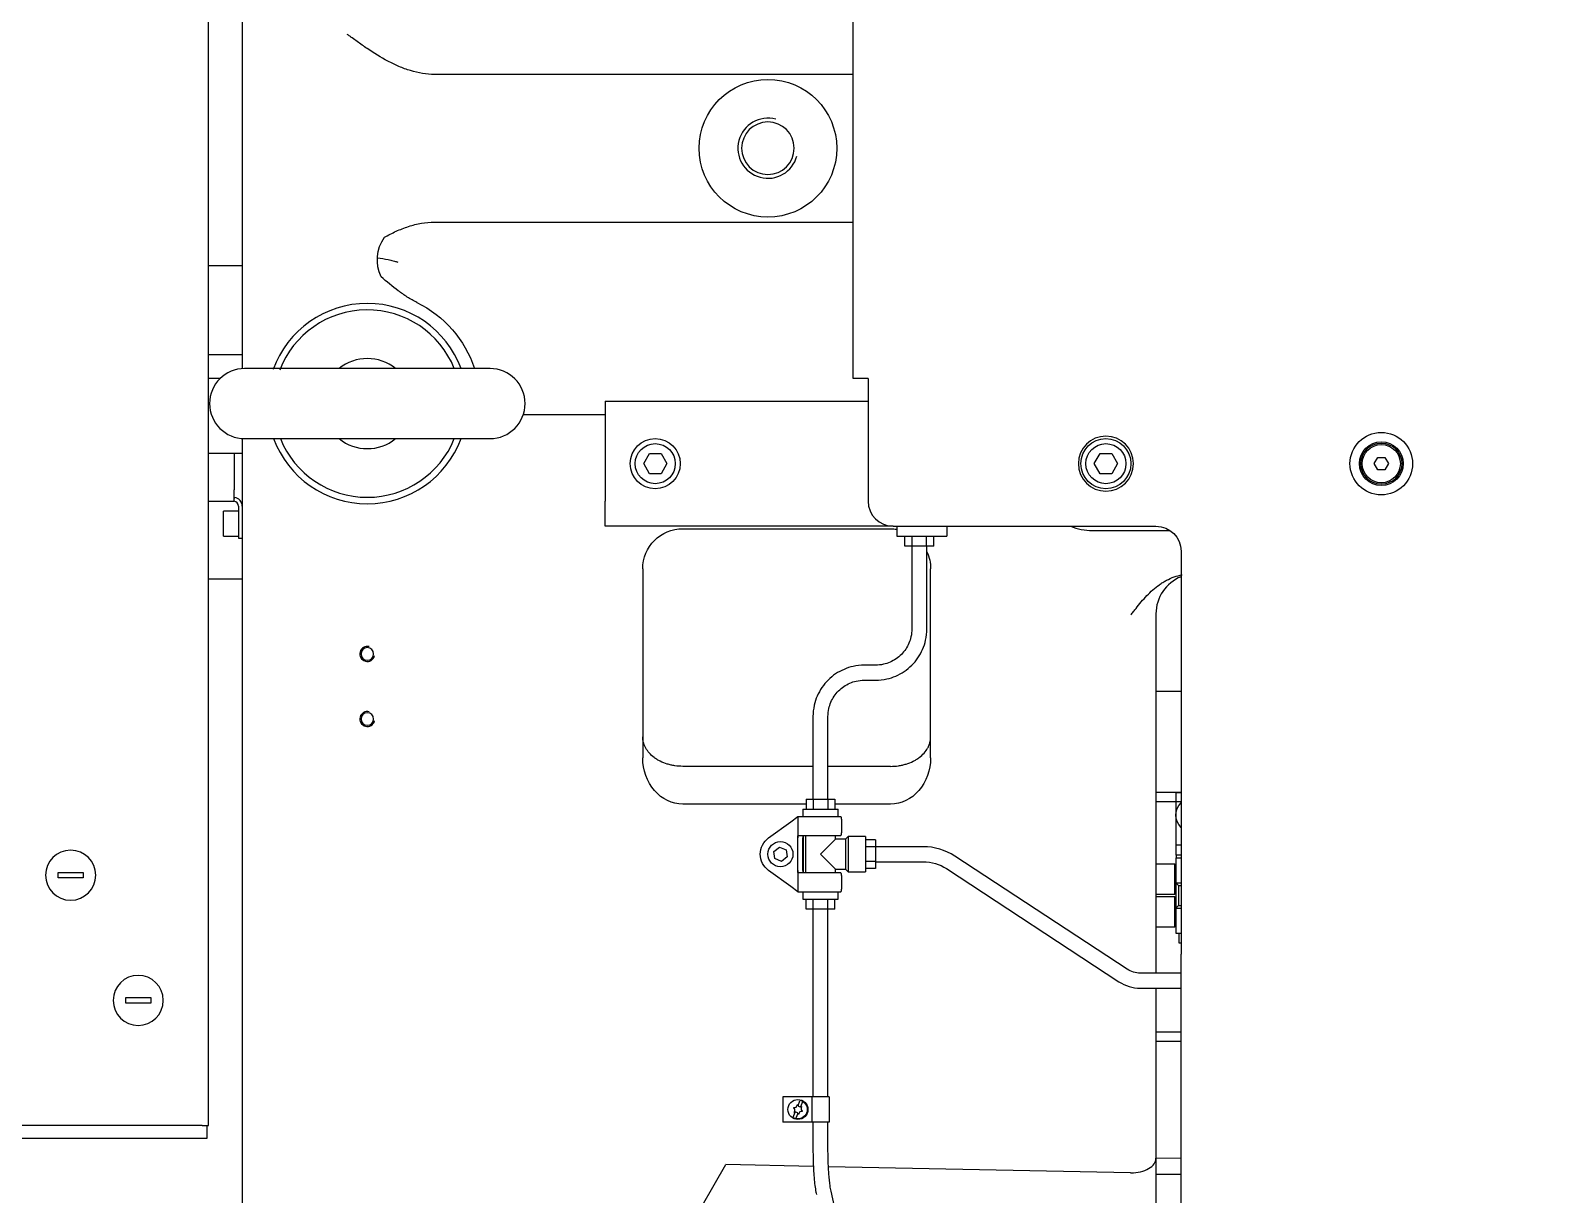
# Model space of a CAD drawing. Header units: millimetres. Extents: x 10462777 to 22643323, y 453826 to 1389191.
# Drawn here: x 11267176 to 11267768, y 584096 to 584547 of the extents above; entities that cross this region are included whole.
import ezdxf

# ---------------------------------------------------------------- set-up
doc = ezdxf.new("R2010")
doc.units = ezdxf.units.MM
doc.header["$LTSCALE"] = 200
doc.header["$MEASUREMENT"] = 0
for name, pattern in [('CENTER', [2, 1.25, -0.25, 0.25, -0.25]), ('HIDDEN_KS1', [0.26, 0.18, -0.08]), ('PHANTOM', [2.5, 1.25, -0.25, 0.25, -0.25, 0.25, -0.25])]:
    doc.linetypes.add(name, pattern=pattern)
for name, color, linetype in [('1', 1, 'CENTER'), ('11', 6, 'PHANTOM'), ('3', 3, 'HIDDEN_KS1')]:
    doc.layers.add(name, color=color, linetype=linetype)
doc.layers.add('LAYOUT', color=8, linetype='CONTINUOUS', lineweight=25)

# ---------------------------------------------------------------- blocks, each defined once
blk = doc.blocks.new('r710ic')
at = {"layer": 'LAYOUT', "color": 3}
blk.add_circle((272041.37, 104232.63), 2050.12, dxfattribs=at)

msp = doc.modelspace()

# ---------------------------------------------------------------- linework, layer by layer
at = {"layer": '1', "color": 20, "linetype": 'Continuous'}
for p, q in [((11267244.85644, 584123.04092), (11267244.85644, 585052.70563)), ((11267242.43507, 584123.04092), (11267244.85644, 584123.04092))]:
    msp.add_line(p, q, dxfattribs=at)
at = {"layer": '1', "color": 15, "linetype": 'Continuous'}
for p, q in [((11267257.92985, 584718.05265), (11267257.92985, 584415.85898)), ((11267494.21851, 584529.67239), (11267332.35279, 584529.67239)), ((11267332.35279, 584472.53674), (11267494.21851, 584472.53674)), ((11267398.34729, 584397.96989), (11267366.64003, 584397.96989)), ((11267257.92985, 584388.81405), (11267257.92985, 584069.00538)), ((11267428.36838, 584353.90765), (11267508.74564, 584353.90765)), ((11267412.87397, 584338.41324), (11267412.87397, 584265.27498)), ((11267524.24005, 584265.27498), (11267524.24005, 584338.41324)), ((11267611.39612, 584320.99437), (11267611.39612, 584182.01801)), ((11267478.72473, 584261.99029), (11267428.36838, 584261.99029)), ((11267508.74564, 584261.99029), (11267484.5345, 584261.99029)), ((11267476.03838, 584247.38357), (11267428.36838, 584247.38357)), ((11267508.74564, 584247.38357), (11267487.22086, 584247.38357)), ((11267611.39612, 584176.20909), (11267611.39612, 584110.3593)), ((11267422.55798, 584069.00538), (11267445.02797, 584107.92456)), ((11267478.91595, 584107.24154), (11267445.02797, 584107.92456)), ((11267621.0808, 584110.47971), (11267611.39612, 584110.31066)), ((11267611.39612, 584110.3593), (11267611.39612, 584078.08395)), ((11267601.5431, 584104.76994), (11267484.73391, 584107.12428))]:
    msp.add_line(p, q, dxfattribs=at)
at = {"layer": '1', "color": 252, "linetype": 'Continuous'}
for p, q in [((11267494.21963, 584412.0117), (11267494.21963, 584721.89994)), ((11267257.92985, 584455.58973), (11267244.85607, 584455.58973)), ((11267257.92985, 584421.2115), (11267244.85523, 584421.2115)), ((11267249.40951, 584412.0117), (11267244.85576, 584412.0117)), ((11267500.03004, 584412.0117), (11267494.21963, 584412.0117)), ((11267500.03004, 584412.0117), (11267500.03004, 584364.56006)), ((11267398.34796, 584403.29609), (11267500.03806, 584403.29609)), ((11267398.34796, 584403.29609), (11267398.34796, 584393.61208)), ((11267398.34796, 584393.61208), (11267398.34796, 584364.56006)), ((11267257.92985, 584388.80503), (11267257.92985, 584382.95968)), ((11267257.92985, 584382.95968), (11267244.85576, 584382.95968)), ((11267254.88865, 584382.96011), (11267254.88865, 584368.95702)), ((11267254.88865, 584364.59922), (11267254.88865, 584368.95702)), ((11267244.85528, 584364.59922), (11267254.88865, 584364.59922)), ((11267254.81861, 584364.57914), (11267254.82152, 584364.59922)), ((11267254.88866, 584365.06184), (11267255.02722, 584366.01668)), ((11267256.47725, 584362.66241), (11267256.47725, 584350.22773)), ((11267398.34796, 584354.87605), (11267398.34796, 584364.56006)), ((11267256.47725, 584350.22773), (11267257.92985, 584350.22773)), ((11267509.72055, 584354.87605), (11267398.34796, 584354.87605)), ((11267509.71404, 584354.87605), (11267611.39612, 584354.87605)), ((11267516.97705, 584347.1288), (11267516.97705, 584315.17162)), ((11267522.78745, 584315.17162), (11267522.78745, 584347.1288)), ((11267621.08013, 584345.19205), (11267621.08013, 584189.27953)), ((11267244.85478, 584334.53964), (11267257.92985, 584334.53964)), ((11267502.95692, 584301.12981), (11267498.55575, 584301.12981)), ((11267498.55575, 584295.31941), (11267502.95692, 584295.31941)), ((11267621.0827, 584290.9035), (11267611.39937, 584290.9035)), ((11267478.72522, 584281.2776), (11267478.72522, 584249.32042)), ((11267484.53562, 584249.32042), (11267484.53562, 584281.2776)), ((11267621.07911, 584251.92295), (11267611.39089, 584251.92295)), ((11267611.38405, 584248.35197), (11267621.07109, 584248.35197)), ((11267521.36061, 584230.92076), (11267502.93538, 584230.92076)), ((11267600.28217, 584183.52342), (11267533.57567, 584227.27248)), ((11267502.93538, 584225.11035), (11267521.36061, 584225.11035)), ((11267530.38913, 584222.4138), (11267597.09563, 584178.66474)), ((11267478.72522, 584206.71038), (11267478.72522, 584134.0816)), ((11267484.53562, 584134.0816), (11267484.53562, 584206.71038)), ((11267621.08013, 584187.77568), (11267621.08013, 584189.27953)), ((11267621.08013, 584085.97707), (11267621.08013, 584187.77568)), ((11267613.81712, 584182.01652), (11267605.32752, 584182.01652)), ((11267621.08022, 584182.01652), (11267613.81712, 584182.01652)), ((11267605.32752, 584176.20612), (11267613.81712, 584176.20612)), ((11267613.81712, 584176.20612), (11267621.08022, 584176.20612)), ((11267611.38405, 584159.2591), (11267621.07109, 584159.2591)), ((11267611.39089, 584155.68813), (11267621.07911, 584155.68813)), ((11267239.53024, 584123.04092), (11267171.74218, 584123.04092)), ((11267242.43548, 584123.04092), (11267239.53024, 584123.04092)), ((11267244.37224, 584118.19891), (11267244.37224, 584123.04092)), ((11267478.72522, 584124.39746), (11267478.72522, 584113.84875)), ((11267484.53562, 584113.84875), (11267484.53562, 584124.39746)), ((11267171.74218, 584118.19891), (11267239.53024, 584118.19891)), ((11267239.53024, 584118.19891), (11267244.37224, 584118.19891)), ((11267621.07811, 584104.06029), (11267611.38663, 584104.06029)), ((11267492.59582, 584066.81902), (11267485.71053, 584097.66449))]:
    msp.add_line(p, q, dxfattribs=at)
at = {"layer": '1', "color": 60, "linetype": 'Continuous'}
for p, q in [((11267619.19175, 584227.6282), (11267619.19175, 584226.56296)), ((11267186.7524, 584218.81575), (11267186.7524, 584220.94623)), ((11267186.7524, 584220.94623), (11267196.4364, 584220.94623)), ((11267196.4364, 584220.94623), (11267196.4364, 584218.81575)), ((11267196.4364, 584218.81575), (11267186.7524, 584218.81575)), ((11267212.89922, 584172.52619), (11267222.58322, 584172.52619)), ((11267212.89922, 584170.39571), (11267212.89922, 584172.52619)), ((11267222.58322, 584172.52619), (11267222.58322, 584170.39571)), ((11267222.58322, 584170.39571), (11267212.89922, 584170.39571))]:
    msp.add_line(p, q, dxfattribs=at)
at = {"layer": '1', "color": 15, "linetype": 'Continuous'}
msp.add_circle((11267461.29401, 584501.10457), 26.63102, dxfattribs=at)
at = {"layer": '1', "color": 15, "linetype": 'Continuous', "extrusion": (0, 0, -1)}
for centre, radius in [((-11267461.29401, 584501.10457), 10.16821), ((-11267306.34989, 584305.48762), 2.421), ((-11267306.34989, 584280.3092), 2.421)]:
    msp.add_circle(centre, radius, dxfattribs=at)
at = {"layer": '1', "color": 252, "linetype": 'Continuous', "extrusion": (0, 0, -1)}
msp.add_circle((-11267592.02811, 584379.08607), 10.65241, dxfattribs=at)
at = {"layer": '1', "color": 60, "linetype": 'Continuous', "extrusion": (0, 0, -1)}
for centre in [(-11267191.5944, 584219.88099), (-11267217.74122, 584171.46095)]:
    msp.add_circle(centre, 9.68401, dxfattribs=at)
at = {"layer": '1', "color": 15, "linetype": 'Continuous'}
for centre, radius, start, end in [((11267461.29401, 584501.10457), 11.62081, 75.00000001, 345), ((11267306.34989, 584402.32769), 38.73603, 90, 160.15500078), ((11267306.34989, 584402.32769), 38.73603, 20.49186859, 90), ((11267306.34989, 584402.32769), 38.73603, 200.48624808, 339.5081259), ((11267626.89053, 584320.99437), 15.49441, 112.02486013, 180), ((11267306.34989, 584305.48762), 2.9052, 75.00000001, 345), ((11267306.34989, 584280.3092), 2.9052, 75.00000001, 345)]:
    msp.add_arc(centre, radius, start, end, dxfattribs=at)
at = {"layer": '1', "color": 15, "linetype": 'Continuous', "extrusion": (0, 0, -1)}
for centre, radius, start, end in [((-11267325.7179, 584457.89554), 15.49441, 335.02256739, 34.51780422), ((-11267306.34989, 584402.32769), 43.57803, 116.11578683, 161.87321492), ((-11267428.36838, 584338.41324), 15.49441, 0, 90), ((-11267508.74564, 584338.41324), 15.49441, 90, 98.99017332), ((-11267508.74564, 584338.41324), 15.49441, 154.99125168, 180)]:
    msp.add_arc(centre, radius, start, end, dxfattribs=at)
at = {"layer": '1', "color": 252, "linetype": 'Continuous'}
for centre, radius, start, end in [((11267254.54045, 584362.66241), 1.9368, 81.74278446, 90), ((11267254.54045, 584362.66241), 1.9368, 0, 81.74278446), ((11267254.54045, 584362.66241), 3.3894, 81.74278446, 84.10337065), ((11267254.54045, 584362.66241), 3.3894, 0, 81.74278446), ((11267509.71404, 584364.56006), 9.68401, 180, 270), ((11267521.36061, 584208.64754), 22.27322, 56.74136846, 90), ((11267605.32752, 584191.21633), 15.01021, 236.74136846, 270)]:
    msp.add_arc(centre, radius, start, end, dxfattribs=at)
at = {"layer": '1', "color": 252, "linetype": 'Continuous', "extrusion": (0, 0, -1)}
for centre, radius, start, end in [((-11267611.39612, 584345.19205), 9.68401, 90, 180), ((-11267521.36061, 584208.64754), 16.46281, 90, 123.25863154), ((-11267605.32752, 584191.21633), 9.19981, 270, 303.25863154)]:
    msp.add_arc(centre, radius, start, end, dxfattribs=at)
at = {"layer": '1', "color": 15, "linetype": 'Continuous', "extrusion": (0, 0, -1)}
for centre, major_axis, start_param, end_param in [((11267428.36838, 584265.27498), (0, -17.89141), 0, 1.570796327), ((11267508.74564, 584265.27498), (0, 17.89141), 1.570796327, 3.141592654)]:
    msp.add_ellipse(centre, major_axis=major_axis, ratio=0.866025404, start_param=start_param, end_param=end_param, dxfattribs=at)
at = {"layer": '1', "color": 15, "linetype": 'Continuous'}
for centre, major_axis, ratio, start_param in [((11267601.71211, 584110.3593), (9.68401, 0), 0.577350269, 4.71238898), ((11267601.71211, 584115.95037), (0, -11.18213), 0.866025404, 6.265732015)]:
    msp.add_ellipse(centre, major_axis=major_axis, ratio=ratio, start_param=start_param, end_param=6.283185307, dxfattribs=at)
for points, knots in [([(11267332.35279, 584529.67239), (11267330.75846, 584529.67239), (11267329.18835, 584529.8123), (11267326.08663, 584530.31466), (11267324.55513, 584530.67777), (11267322.28225, 584531.36321), (11267321.52746, 584531.61584), (11267320.04202, 584532.15801), (11267319.30928, 584532.44809), (11267317.13737, 584533.36843), (11267315.72443, 584534.04859), (11267311.56636, 584536.24274), (11267308.90185, 584537.91017), (11267304.98419, 584540.56185), (11267303.69396, 584541.46937), (11267301.77139, 584542.84737), (11267300.81316, 584543.54065), (11267299.85722, 584544.23715), (11267299.22018, 584544.70183), (11267298.90067, 584544.93517), (11267298.5835, 584545.1668)], [0, 0, 0, 0, 0.125, 0.125, 0.25, 0.25, 0.3125, 0.3125, 0.375, 0.375, 0.5, 0.5, 0.75, 0.75, 0.875, 0.875, 0.9375, 0.96875, 0.96875, 1, 1, 1, 1]), ([(11267312.95128, 584466.67564), (11267314.43485, 584467.50416), (11267315.9472, 584468.27792), (11267318.27353, 584469.32854), (11267319.05863, 584469.66036), (11267320.65105, 584470.28173), (11267321.45988, 584470.57178), (11267323.91474, 584471.36555), (11267325.56988, 584471.78747), (11267328.92491, 584472.37261), (11267330.62464, 584472.53674), (11267332.35279, 584472.53674)], [0, 0, 0, 0, 0.25, 0.25, 0.375, 0.375, 0.5, 0.5, 0.75, 0.75, 1, 1, 1, 1]), ([(11267310.24834, 584458.77275), (11267311.71169, 584458.57343), (11267313.0997, 584458.31865), (11267315.08181, 584457.87763), (11267315.7267, 584457.72048), (11267316.66631, 584457.47334), (11267316.97436, 584457.3892), (11267317.42889, 584457.26072), (11267317.57914, 584457.21751), (11267317.87715, 584457.13039), (11267318.02625, 584457.08605), (11267318.17111, 584457.04233)], [0, 0, 0, 0, 0.5, 0.5, 0.75, 0.75, 0.875, 0.875, 0.9375, 0.9375, 1, 1, 1, 1]), ([(11267325.53235, 584441.45668), (11267324.24318, 584442.08868), (11267323.00585, 584442.79513), (11267320.60506, 584444.31414), (11267319.44181, 584445.12698), (11267316.02612, 584447.6719), (11267313.84838, 584449.5118), (11267311.67262, 584451.35285)], [0, 0, 0, 0, 0.25, 0.25, 0.5, 0.5, 1, 1, 1, 1]), ([(11267601.71211, 584320.55488), (11267601.87424, 584320.7674), (11267602.03922, 584320.98366), (11267602.36681, 584321.41235), (11267602.8587, 584322.05499), (11267603.35364, 584322.69528), (11267604.35166, 584323.96958), (11267605.02775, 584324.81058), (11267606.4216, 584326.45782), (11267607.13955, 584327.26404), (11267608.62601, 584328.8142), (11267609.39544, 584329.55937), (11267611.00171, 584330.97277), (11267611.83846, 584331.6411), (11267613.15576, 584332.57264), (11267613.60522, 584332.87132), (11267614.52717, 584333.4424), (11267614.99617, 584333.71257), (11267616.42115, 584334.47063), (11267617.39795, 584334.90811), (11267619.41058, 584335.63363), (11267620.44631, 584335.92193), (11267621.51592, 584336.12442)], [0, 0, 0, 0, 0.03125, 0.03125, 0.0625, 0.125, 0.125, 0.25, 0.25, 0.375, 0.375, 0.5, 0.5, 0.625, 0.625, 0.6875, 0.6875, 0.75, 0.75, 0.875, 0.875, 1, 1, 1, 1]), ([(11267428.36838, 584261.99029), (11267427.32836, 584261.99029), (11267426.30676, 584262.06618), (11267424.80073, 584262.28883), (11267424.30315, 584262.38133), (11267423.31704, 584262.60372), (11267422.82924, 584262.73375), (11267421.41259, 584263.17086), (11267420.51857, 584263.5269), (11267419.25206, 584264.15698), (11267418.8404, 584264.38448), (11267418.05743, 584264.86369), (11267417.68502, 584265.11569), (11267416.62324, 584265.9078), (11267415.98783, 584266.48478), (11267414.87116, 584267.73292), (11267414.40533, 584268.38635), (11267413.83851, 584269.40873), (11267413.67172, 584269.75661), (11267413.38323, 584270.46685), (11267413.2616, 584270.82985), (11267413.06813, 584271.55759), (11267412.99557, 584271.92387), (11267412.92276, 584272.47689), (11267412.9045, 584272.66183), (11267412.8862, 584272.94015), (11267412.88162, 584273.03308), (11267412.8755, 584273.21923), (11267412.87397, 584273.3134), (11267412.87397, 584273.40549)], [0, 0, 0, 0, 0.125, 0.125, 0.1875, 0.1875, 0.25, 0.25, 0.375, 0.375, 0.4375, 0.4375, 0.5, 0.5, 0.625, 0.625, 0.75, 0.75, 0.8125, 0.8125, 0.875, 0.875, 0.9375, 0.9375, 0.96875, 0.96875, 0.984375, 0.984375, 1, 1, 1, 1]), ([(11267508.74564, 584261.99029), (11267509.78566, 584261.99029), (11267510.80727, 584262.06618), (11267512.31329, 584262.28883), (11267512.81087, 584262.38133), (11267513.79698, 584262.60372), (11267514.28478, 584262.73375), (11267515.70143, 584263.17086), (11267516.59545, 584263.5269), (11267517.86196, 584264.15698), (11267518.27362, 584264.38448), (11267519.05659, 584264.86369), (11267519.429, 584265.11569), (11267520.49078, 584265.9078), (11267521.12619, 584266.48478), (11267522.24286, 584267.73292), (11267522.70869, 584268.38635), (11267523.27551, 584269.40873), (11267523.4423, 584269.75661), (11267523.73079, 584270.46685), (11267523.85243, 584270.82985), (11267524.04589, 584271.55759), (11267524.11845, 584271.92387), (11267524.19127, 584272.47689), (11267524.20952, 584272.66183), (11267524.22782, 584272.94015), (11267524.23241, 584273.03308), (11267524.23852, 584273.21923), (11267524.24005, 584273.3134), (11267524.24005, 584273.40549)], [0, 0, 0, 0, 0.125, 0.125, 0.1875, 0.1875, 0.25, 0.25, 0.375, 0.375, 0.4375, 0.4375, 0.5, 0.5, 0.625, 0.625, 0.75, 0.75, 0.8125, 0.8125, 0.875, 0.875, 0.9375, 0.9375, 0.96875, 0.96875, 0.984375, 0.984375, 1, 1, 1, 1])]:
    msp.add_open_spline(points, degree=3, knots=knots, dxfattribs=at)
at = {"layer": '1', "color": 252, "linetype": 'Continuous'}
for points, knots in [([(11267578.34525, 584354.87082), (11267579.69163, 584354.31713), (11267582.48435, 584353.47842), (11267585.35497, 584353.19952), (11267586.81663, 584353.19691)], [0, 0, 0, 0, 0.501647659, 1, 1, 1, 1]), ([(11267516.97705, 584315.17162), (11267516.97343, 584314.12501), (11267516.67868, 584311.40027), (11267514.84994, 584307.11933), (11267511.07399, 584303.30598), (11267506.76938, 584301.43552), (11267504.0125, 584301.13358), (11267502.95692, 584301.12981)], [0, 0, 0, 0, 0.139953127, 0.37701972, 0.617711092, 0.858648554, 1, 1, 1, 1]), ([(11267502.95692, 584295.31941), (11267504.43488, 584295.32453), (11267508.28314, 584295.74189), (11267514.32945, 584298.33164), (11267519.71525, 584303.6794), (11267522.35605, 584309.77478), (11267522.78214, 584313.67785), (11267522.78745, 584315.17162)], [0, 0, 0, 0, 0.139953752, 0.377073902, 0.617804159, 0.858743744, 1, 1, 1, 1]), ([(11267498.55575, 584301.12981), (11267497.07779, 584301.12469), (11267493.22954, 584300.70733), (11267487.18322, 584298.11758), (11267481.79742, 584292.76982), (11267479.15662, 584286.67444), (11267478.73053, 584282.77138), (11267478.72522, 584281.2776)], [0, 0, 0, 0, 0.139953752, 0.377073902, 0.617804159, 0.858743744, 1, 1, 1, 1]), ([(11267484.53562, 584281.2776), (11267484.53925, 584282.32422), (11267484.83399, 584285.04895), (11267486.66273, 584289.32989), (11267490.43869, 584293.14324), (11267494.7433, 584295.0137), (11267497.50017, 584295.31564), (11267498.55575, 584295.31941)], [0, 0, 0, 0, 0.139953127, 0.37701972, 0.617711092, 0.858648554, 1, 1, 1, 1]), ([(11267478.72522, 584113.84875), (11267478.72567, 584112.47143), (11267478.77494, 584108.67347), (11267479.09948, 584102.56156), (11267479.6162, 584098.44144), (11267479.9774, 584096.67922), (11267480.03969, 584096.39865)], [0, 0, 0, 0, 0.195174449, 0.554572716, 0.925816621, 1, 1, 1, 1]), ([(11267485.71053, 584097.66449), (11267485.57775, 584098.25612), (11267485.26092, 584100.04178), (11267484.80313, 584104.37774), (11267484.57056, 584109.50666), (11267484.53591, 584112.77511), (11267484.53562, 584113.84875)], [0, 0, 0, 0, 0.194357656, 0.500724688, 0.839792819, 1, 1, 1, 1])]:
    msp.add_open_spline(points, degree=3, knots=knots, dxfattribs=at)
msp.add_open_spline([(11267586.81663, 584353.19691), (11267601.66003, 584353.19691), (11267616.50344, 584353.19691)], degree=2, dxfattribs=at)
at = {"layer": '11', "color": 60, "linetype": 'Continuous'}
for p, q in [((11267353.80152, 584415.8853), (11267258.89825, 584415.8853)), ((11267258.89825, 584388.77008), (11267353.80152, 584388.77008)), ((11267413.24312, 584379.08607), (11267415.47955, 584382.95968)), ((11267415.47955, 584382.95968), (11267419.9524, 584382.95968)), ((11267419.9524, 584382.95968), (11267422.18882, 584379.08607)), ((11267587.55525, 584379.08607), (11267589.79168, 584382.95968)), ((11267589.79168, 584382.95968), (11267594.26453, 584382.95968)), ((11267594.26453, 584382.95968), (11267596.50096, 584379.08607)), ((11267695.75666, 584379.08607), (11267697.15442, 584381.50707)), ((11267697.15442, 584381.50707), (11267699.94995, 584381.50707)), ((11267699.94995, 584381.50707), (11267701.34772, 584379.08607)), ((11267415.47955, 584375.21247), (11267413.24312, 584379.08607)), ((11267419.9524, 584375.21247), (11267415.47955, 584375.21247)), ((11267422.18882, 584379.08607), (11267419.9524, 584375.21247)), ((11267589.79168, 584375.21247), (11267587.55525, 584379.08607)), ((11267594.26453, 584375.21247), (11267589.79168, 584375.21247)), ((11267596.50096, 584379.08607), (11267594.26453, 584375.21247)), ((11267697.15442, 584376.66507), (11267695.75666, 584379.08607)), ((11267699.94995, 584376.66507), (11267697.15442, 584376.66507)), ((11267701.34772, 584379.08607), (11267699.94995, 584376.66507)), ((11267256.47725, 584360.68646), (11267250.66684, 584360.68646)), ((11267250.66684, 584351.00245), (11267250.66684, 584360.68646)), ((11267250.66684, 584351.00245), (11267256.47725, 584351.00245)), ((11267511.16664, 584354.87624), (11267511.16664, 584351.00245)), ((11267511.16664, 584351.00245), (11267530.53466, 584351.00245)), ((11267514.29119, 584347.12885), (11267514.29119, 584351.00245)), ((11267517.08672, 584347.12885), (11267517.08672, 584351.00245)), ((11267522.67778, 584347.12885), (11267522.67778, 584351.00245)), ((11267525.47332, 584347.12885), (11267525.47332, 584351.00245)), ((11267530.53466, 584354.87624), (11267530.53466, 584351.00245)), ((11267517.08672, 584347.12885), (11267514.29119, 584347.12885)), ((11267522.67778, 584347.12885), (11267517.08672, 584347.12885)), ((11267525.47332, 584347.12885), (11267522.67778, 584347.12885)), ((11267476.03936, 584249.32037), (11267478.83489, 584249.32037)), ((11267476.03936, 584249.32037), (11267476.03936, 584245.44677)), ((11267478.83489, 584249.32037), (11267484.42595, 584249.32037)), ((11267478.83489, 584249.32037), (11267478.83489, 584245.44677)), ((11267484.42595, 584249.32037), (11267487.22149, 584249.32037)), ((11267484.42595, 584249.32037), (11267484.42595, 584245.44677)), ((11267487.22149, 584249.32037), (11267487.22149, 584245.44677)), ((11267474.85162, 584245.44677), (11267474.85162, 584242.54157)), ((11267474.85162, 584245.44677), (11267488.40923, 584245.44677)), ((11267488.40923, 584242.54157), (11267488.40923, 584245.44677)), ((11267461.56756, 584234.32364), (11267470.17215, 584240.55527)), ((11267470.17215, 584240.55527), (11267472.91481, 584242.54157)), ((11267472.91481, 584242.54157), (11267472.91481, 584234.31016)), ((11267472.91481, 584242.54157), (11267489.43849, 584242.54157)), ((11267489.82041, 584241.57317), (11267489.82041, 584236.24696)), ((11267472.91481, 584221.72095), (11267472.91481, 584234.31016)), ((11267472.96878, 584235.27856), (11267489.43849, 584235.27856)), ((11267474.85162, 584221.72095), (11267474.85162, 584234.31016)), ((11267475.01415, 584220.75255), (11267475.01415, 584235.27856)), ((11267475.82002, 584235.27838), (11267475.82002, 584220.75273)), ((11267487.44083, 584233.82596), (11267481.63042, 584228.01556)), ((11267487.44083, 584233.82596), (11267487.44083, 584235.27856)), ((11267491.31443, 584233.82596), (11267487.44083, 584233.82596)), ((11267492.28283, 584234.79436), (11267491.31443, 584233.82596)), ((11267491.31443, 584233.82596), (11267491.31443, 584228.01556)), ((11267499.06163, 584234.79436), (11267492.28283, 584234.79436)), ((11267492.28283, 584234.79436), (11267492.28283, 584228.01556)), ((11267499.06163, 584234.79436), (11267499.06163, 584228.01556)), ((11267502.93524, 584233.60662), (11267499.06163, 584233.60662)), ((11267502.93524, 584233.60662), (11267502.93524, 584230.81109)), ((11267463.55355, 584229.08601), (11267465.77182, 584230.78726)), ((11267463.91773, 584226.31431), (11267463.55355, 584229.08601)), ((11267466.5002, 584225.24385), (11267463.91773, 584226.31431)), ((11267465.77182, 584230.78726), (11267468.35429, 584229.71681)), ((11267468.71847, 584226.9451), (11267466.5002, 584225.24385)), ((11267468.35429, 584229.71681), (11267468.71847, 584226.9451)), ((11267487.44083, 584222.20515), (11267481.63042, 584228.01556)), ((11267491.31443, 584228.01556), (11267491.31443, 584222.20515)), ((11267492.28283, 584228.01556), (11267492.28283, 584221.23675)), ((11267502.93524, 584230.81109), (11267499.06163, 584230.81109)), ((11267499.06163, 584228.01556), (11267499.06163, 584221.23675)), ((11267502.93524, 584230.81109), (11267502.93524, 584225.22002)), ((11267619.14333, 584226.56296), (11267619.14333, 584224.62615)), ((11267619.14333, 584226.56296), (11267621.08057, 584226.56296)), ((11267470.17215, 584215.47584), (11267461.56756, 584221.70748)), ((11267472.91481, 584221.72095), (11267472.91481, 584213.48955)), ((11267489.43849, 584220.75255), (11267472.96878, 584220.75255)), ((11267487.44083, 584222.20515), (11267491.31443, 584222.20515)), ((11267487.44083, 584220.75255), (11267487.44083, 584222.20515)), ((11267489.82041, 584219.78415), (11267489.82041, 584214.45795)), ((11267491.31443, 584222.20515), (11267492.28283, 584221.23675)), ((11267492.28283, 584221.23675), (11267499.06163, 584221.23675)), ((11267502.93524, 584225.22002), (11267499.06163, 584225.22002)), ((11267502.93524, 584222.42449), (11267499.06163, 584222.42449)), ((11267502.93524, 584225.22002), (11267502.93524, 584222.42449)), ((11267619.14333, 584224.62615), (11267619.14333, 584216.87895)), ((11267472.91481, 584213.48955), (11267470.17215, 584215.47584)), ((11267619.14333, 584216.87895), (11267619.14333, 584207.19494)), ((11267619.14333, 584216.87895), (11267620.11173, 584215.91055)), ((11267619.14333, 584216.87895), (11267621.08037, 584216.87895)), ((11267620.11173, 584215.91055), (11267620.11173, 584208.16334)), ((11267620.11173, 584215.91055), (11267621.08025, 584215.91055)), ((11267472.91481, 584213.48955), (11267489.43849, 584213.48955)), ((11267474.85162, 584213.48955), (11267474.85162, 584210.58434)), ((11267474.85162, 584210.58434), (11267488.40923, 584210.58434)), ((11267476.03936, 584206.71074), (11267476.03936, 584210.58434)), ((11267478.83489, 584206.71074), (11267478.83489, 584210.58434)), ((11267484.42595, 584206.71074), (11267484.42595, 584210.58434)), ((11267487.22149, 584206.71074), (11267487.22149, 584210.58434)), ((11267488.40923, 584210.58434), (11267488.40923, 584213.48955)), ((11267620.11173, 584208.16334), (11267619.14333, 584207.19494)), ((11267620.11173, 584208.16334), (11267621.08025, 584208.16334)), ((11267478.83489, 584206.71074), (11267476.03936, 584206.71074)), ((11267484.42595, 584206.71074), (11267478.83489, 584206.71074)), ((11267487.22149, 584206.71074), (11267484.42595, 584206.71074)), ((11267619.14333, 584207.19494), (11267619.14333, 584199.44773)), ((11267619.14333, 584207.19494), (11267621.08037, 584207.19494)), ((11267619.14333, 584199.44773), (11267619.14333, 584197.51093)), ((11267619.14333, 584197.51093), (11267621.08057, 584197.51093)), ((11267620.33107, 584193.63733), (11267620.33107, 584197.51093)), ((11267621.08014, 584193.63733), (11267620.33107, 584193.63733)), ((11267467.10441, 584134.08068), (11267467.10441, 584124.39668)), ((11267477.27262, 584134.08068), (11267467.10441, 584134.08068)), ((11267472.42341, 584130.49367), (11267472.60935, 584130.94224)), ((11267472.76983, 584130.96333), (11267472.93672, 584130.74572)), ((11267472.93672, 584130.74572), (11267473.70055, 584132.58843)), ((11267474.72933, 584132.16199), (11267473.9655, 584130.31927)), ((11267478.24102, 584134.08068), (11267477.27262, 584134.08068)), ((11267478.24102, 584134.08068), (11267478.24102, 584124.39668)), ((11267485.01982, 584134.08068), (11267478.24102, 584134.08068)), ((11267485.01982, 584134.08068), (11267485.01982, 584124.39668)), ((11267471.1003, 584126.31537), (11267471.86412, 584128.15809)), ((11267471.58226, 584129.44061), (11267471.28676, 584129.82592)), ((11267471.34873, 584129.97545), (11267471.83018, 584130.0387)), ((11267471.49372, 584128.2508), (11267471.67966, 584128.69937)), ((11267471.86412, 584128.15809), (11267471.59222, 584128.12236)), ((11267472.07367, 584128.18562), (11267471.86412, 584128.15809)), ((11267472.89291, 584127.73165), (11267472.12908, 584125.88893)), ((11267472.89291, 584127.73165), (11267472.76429, 584127.89935)), ((11267473.0598, 584127.51403), (11267472.89291, 584127.73165)), ((11267472.93672, 584130.74572), (11267473.06534, 584130.57801)), ((11267473.40622, 584127.98369), (11267473.22028, 584127.53512)), ((11267473.75596, 584130.29174), (11267473.9655, 584130.31927)), ((11267473.9655, 584130.31927), (11267474.23741, 584130.355)), ((11267474.48089, 584128.50192), (11267473.99945, 584128.43866)), ((11267474.33591, 584130.22656), (11267474.14997, 584129.77799)), ((11267474.24737, 584129.03676), (11267474.54287, 584128.65144)), ((11267477.27262, 584124.39668), (11267467.10441, 584124.39668)), ((11267478.24102, 584124.39668), (11267477.27262, 584124.39668)), ((11267485.01982, 584124.39668), (11267478.24102, 584124.39668))]:
    msp.add_line(p, q, dxfattribs=at)
at = {"layer": '11', "color": 252, "linetype": 'Continuous'}
for p, q in [((11267619.14333, 584251.83821), (11267619.14333, 584243.12261)), ((11267619.14333, 584251.83821), (11267621.08057, 584251.83821)), ((11267619.14333, 584243.12261), (11267619.14333, 584231.5018)), ((11267619.14333, 584231.5018), (11267619.14333, 584227.6282)), ((11267621.08011, 584231.5018), (11267619.14333, 584231.5018)), ((11267621.08016, 584227.6282), (11267619.14333, 584227.6282)), ((11267618.65913, 584224.14195), (11267611.39612, 584224.14195)), ((11267619.14333, 584223.65775), (11267618.65913, 584224.14195)), ((11267618.65913, 584212.52114), (11267618.65913, 584224.14195)), ((11267611.39612, 584212.52114), (11267618.65913, 584212.52114)), ((11267618.65913, 584211.55274), (11267611.39612, 584211.55274)), ((11267618.65913, 584212.52114), (11267619.14333, 584213.00535)), ((11267619.14333, 584211.06854), (11267618.65913, 584211.55274)), ((11267618.65913, 584199.93193), (11267618.65913, 584211.55274)), ((11267611.39612, 584199.93193), (11267618.65913, 584199.93193)), ((11267618.65913, 584199.93193), (11267619.14333, 584200.41614))]:
    msp.add_line(p, q, dxfattribs=at)
at = {"layer": '11', "color": 60, "linetype": 'Continuous'}
for centre, radius in [((11267417.71597, 584379.08607), 9.68401), ((11267417.71597, 584379.08607), 7.74721), ((11267592.02811, 584379.08607), 9.68401), ((11267592.02811, 584379.08607), 7.74721), ((11267698.55219, 584379.08607), 12.10501), ((11267698.55219, 584379.08607), 8.47351), ((11267698.55219, 584379.08607), 7.94089), ((11267698.55219, 584379.08607), 7.37921), ((11267466.13601, 584228.01556), 4.842), ((11267472.91481, 584129.23868), 3.8736)]:
    msp.add_circle(centre, radius, dxfattribs=at)
for centre, radius, start, end in [((11267306.34989, 584402.32769), 36.26473, 21.95437059, 159.17062741), ((11267258.89825, 584402.32769), 13.55761, 90, 270), ((11267306.34989, 584402.32769), 17.43121, 51.05800659, 128.94200586), ((11267353.80152, 584402.32769), 13.55761, 270, 90), ((11267306.34989, 584402.32769), 36.26473, 201.94875565, 338.04562902), ((11267306.34989, 584402.32769), 17.43121, 231.05800659, 308.94200586), ((11267472.91481, 584129.23868), 3.63774, 58.6805776, 76.29037686), ((11267472.91481, 584129.23868), 3.63774, 238.6805776, 256.29037686), ((11267472.17106, 584127.44438), 0.74761, 37.48547721, 97.48547719), ((11267473.65857, 584131.03298), 0.74761, 217.48547721, 277.48547719)]:
    msp.add_arc(centre, radius, start, end, dxfattribs=at)
at = {"layer": '11', "color": 252, "linetype": 'Continuous', "extrusion": (0, 0, -1)}
msp.add_arc((-11267625.92213, 584243.12261), 6.77881, 315.57938897, 44.42066958, dxfattribs=at)
at = {"layer": '11', "color": 60, "linetype": 'Continuous', "extrusion": (0, 0, -1)}
for centre, radius, start, end in [((-11267466.13601, 584228.01556), 7.78862, 305.91287841, 54.08712159), ((-11267472.91481, 584129.23868), 3.59092, 121.43516974, 283.59387592)]:
    msp.add_arc(centre, radius, start, end, dxfattribs=at)
at = {"layer": '11', "color": 60, "linetype": 'Continuous'}
for points, knots in [([(11267489.82041, 584241.57317), (11267489.82041, 584241.70121), (11267489.81188, 584241.82686), (11267489.77781, 584242.06153), (11267489.75224, 584242.16901), (11267489.68559, 584242.34765), (11267489.64393, 584242.41973), (11267489.54927, 584242.5161), (11267489.49538, 584242.54157), (11267489.43849, 584242.54157)], [0, 0, 0, 0, 0.25, 0.25, 0.5, 0.5, 0.75, 0.75, 1, 1, 1, 1]), ([(11267472.91481, 584234.31016), (11267472.91481, 584234.4382), (11267472.91472, 584234.56385), (11267472.91554, 584234.79852), (11267472.91653, 584234.906), (11267472.92236, 584235.08465), (11267472.92735, 584235.15672), (11267472.94336, 584235.2531), (11267472.95456, 584235.27856), (11267472.96878, 584235.27856)], [0, 0, 0, 0, 0.25, 0.25, 0.5, 0.5, 0.75, 0.75, 1, 1, 1, 1]), ([(11267474.92114, 584235.27856), (11267474.90284, 584235.27856), (11267474.88857, 584235.25378), (11267474.86777, 584235.15722), (11267474.86138, 584235.08551), (11267474.85007, 584234.81774), (11267474.85162, 584234.56645), (11267474.85162, 584234.31016)], [0, 0, 0, 0, 0.25, 0.25, 0.5, 0.5, 1, 1, 1, 1]), ([(11267489.43849, 584235.27856), (11267489.49537, 584235.27856), (11267489.54862, 584235.3035), (11267489.64393, 584235.40027), (11267489.68537, 584235.47204), (11267489.78544, 584235.73982), (11267489.82041, 584235.99088), (11267489.82041, 584236.24696)], [0, 0, 0, 0, 0.25, 0.25, 0.5, 0.5, 1, 1, 1, 1]), ([(11267472.96878, 584220.75255), (11267472.95456, 584220.75255), (11267472.94348, 584220.77748), (11267472.92734, 584220.87426), (11267472.92238, 584220.94603), (11267472.91361, 584221.21381), (11267472.91481, 584221.46487), (11267472.91481, 584221.72095)], [0, 0, 0, 0, 0.25, 0.25, 0.5, 0.5, 1, 1, 1, 1]), ([(11267474.85162, 584221.72095), (11267474.85162, 584221.59281), (11267474.85149, 584221.46705), (11267474.85255, 584221.23222), (11267474.85383, 584221.12468), (11267474.86135, 584220.94604), (11267474.86778, 584220.87403), (11267474.88841, 584220.77786), (11267474.90284, 584220.75255), (11267474.92114, 584220.75255)], [0, 0, 0, 0, 0.25, 0.25, 0.5, 0.5, 0.75, 0.75, 1, 1, 1, 1]), ([(11267489.82041, 584219.78415), (11267489.82041, 584219.91219), (11267489.81188, 584220.03784), (11267489.77781, 584220.27251), (11267489.75224, 584220.37999), (11267489.68559, 584220.55864), (11267489.64393, 584220.63071), (11267489.54927, 584220.72709), (11267489.49538, 584220.75255), (11267489.43849, 584220.75255)], [0, 0, 0, 0, 0.25, 0.25, 0.5, 0.5, 0.75, 0.75, 1, 1, 1, 1]), ([(11267489.43849, 584213.48955), (11267489.49537, 584213.48955), (11267489.54862, 584213.51448), (11267489.64393, 584213.61125), (11267489.68537, 584213.68302), (11267489.78544, 584213.9508), (11267489.82041, 584214.20187), (11267489.82041, 584214.45795)], [0, 0, 0, 0, 0.25, 0.25, 0.5, 0.5, 1, 1, 1, 1]), ([(11267472.60935, 584130.94224), (11267472.61334, 584130.95187), (11267472.61905, 584130.96096), (11267472.63302, 584130.97658), (11267472.64149, 584130.98332), (11267472.65985, 584130.99339), (11267472.66998, 584130.99691), (11267472.69044, 584131.00033), (11267472.70104, 584131.00032), (11267472.72133, 584130.9969), (11267472.7313, 584130.99346), (11267472.74937, 584130.98364), (11267472.7577, 584130.97711), (11267472.76646, 584130.96754), (11267472.76819, 584130.96547), (11267472.76983, 584130.96333)], [0, 0, 0, 0, 0.161763786, 0.161763786, 0.323661755, 0.323661755, 0.483616951, 0.483616951, 0.641693129, 0.641693129, 0.79949543, 0.79949543, 0.958704309, 0.958704309, 1, 1, 1, 1]), ([(11267473.75882, 584132.729), (11267473.75663, 584132.72372), (11267473.74995, 584132.7076), (11267473.72963, 584132.65858), (11267473.71586, 584132.62537), (11267473.70055, 584132.58843)], [0, 0, 0, 0, 0.5, 0.5, 1, 1, 1, 1]), ([(11267473.75882, 584132.729), (11267473.76035, 584132.7327), (11267473.76188, 584132.7364), (11267473.76793, 584132.75099), (11267473.77245, 584132.76189), (11267473.77696, 584132.77278)], [0, 0, 0, 0, 0.253457426, 0.253457426, 1, 1, 1, 1]), ([(11267474.80574, 584132.34634), (11267474.80123, 584132.33545), (11267474.79671, 584132.32455), (11267474.79066, 584132.30996), (11267474.78913, 584132.30626), (11267474.7876, 584132.30256)], [0, 0, 0, 0, 0.746542574, 0.746542574, 1, 1, 1, 1]), ([(11267471.02388, 584126.13102), (11267471.0284, 584126.14191), (11267471.03292, 584126.15281), (11267471.03896, 584126.1674), (11267471.0405, 584126.1711), (11267471.04203, 584126.1748)], [0, 0, 0, 0, 0.746542574, 0.746542574, 1, 1, 1, 1]), ([(11267471.28676, 584129.82592), (11267471.28041, 584129.83419), (11267471.27539, 584129.84368), (11267471.26885, 584129.86359), (11267471.26725, 584129.87429), (11267471.26771, 584129.89523), (11267471.26973, 584129.90576), (11267471.27699, 584129.92519), (11267471.2823, 584129.93437), (11267471.29541, 584129.95023), (11267471.30338, 584129.95714), (11267471.32092, 584129.96788), (11267471.33074, 584129.97183), (11267471.3434, 584129.97463), (11267471.34606, 584129.97509), (11267471.34873, 584129.97545)], [0, 0, 0, 0, 0.161763786, 0.161763786, 0.323661755, 0.323661755, 0.483616951, 0.483616951, 0.641693129, 0.641693129, 0.79949543, 0.79949543, 0.958704309, 0.958704309, 1, 1, 1, 1]), ([(11267471.59222, 584128.12236), (11267471.58189, 584128.121), (11267471.57116, 584128.1214), (11267471.55064, 584128.12569), (11267471.54058, 584128.12965), (11267471.52268, 584128.14052), (11267471.51456, 584128.14753), (11267471.50137, 584128.16354), (11267471.49608, 584128.17273), (11267471.48889, 584128.19201), (11267471.48689, 584128.20237), (11267471.48636, 584128.22292), (11267471.48785, 584128.2334), (11267471.49176, 584128.24577), (11267471.49269, 584128.24831), (11267471.49372, 584128.2508)], [0, 0, 0, 0, 0.161763786, 0.161763786, 0.323661755, 0.323661755, 0.483616951, 0.483616951, 0.641693129, 0.641693129, 0.79949543, 0.79949543, 0.958704309, 0.958704309, 1, 1, 1, 1]), ([(11267471.67966, 584128.69937), (11267471.72989, 584128.82055), (11267471.7472, 584128.95377), (11267471.71341, 584129.21173), (11267471.66209, 584129.33651), (11267471.58226, 584129.44061)], [0, 0, 0, 0, 0.5, 0.5, 1, 1, 1, 1]), ([(11267471.83018, 584130.0387), (11267471.96024, 584130.05579), (11267472.08427, 584130.10741), (11267472.29077, 584130.26565), (11267472.37318, 584130.37249), (11267472.42341, 584130.49367)], [0, 0, 0, 0, 0.5, 0.5, 1, 1, 1, 1]), ([(11267472.07081, 584125.74836), (11267472.06928, 584125.74466), (11267472.06775, 584125.74096), (11267472.0617, 584125.72637), (11267472.05718, 584125.71547), (11267472.05267, 584125.70458)], [0, 0, 0, 0, 0.253457426, 0.253457426, 1, 1, 1, 1]), ([(11267473.22028, 584127.53512), (11267473.21629, 584127.52549), (11267473.21058, 584127.5164), (11267473.19661, 584127.50078), (11267473.18814, 584127.49404), (11267473.16978, 584127.48397), (11267473.15965, 584127.48045), (11267473.13919, 584127.47703), (11267473.12859, 584127.47704), (11267473.1083, 584127.48046), (11267473.09833, 584127.48391), (11267473.08026, 584127.49372), (11267473.07193, 584127.50025), (11267473.06317, 584127.50982), (11267473.06144, 584127.51189), (11267473.0598, 584127.51403)], [0, 0, 0, 0, 0.161763786, 0.161763786, 0.323661755, 0.323661755, 0.483616951, 0.483616951, 0.641693129, 0.641693129, 0.79949543, 0.79949543, 0.958704309, 0.958704309, 1, 1, 1, 1]), ([(11267473.99945, 584128.43866), (11267473.86939, 584128.42157), (11267473.74536, 584128.36995), (11267473.53886, 584128.21171), (11267473.45645, 584128.10488), (11267473.40622, 584127.98369)], [0, 0, 0, 0, 0.5, 0.5, 1, 1, 1, 1]), ([(11267474.14997, 584129.77799), (11267474.09974, 584129.65681), (11267474.08243, 584129.52359), (11267474.11622, 584129.26563), (11267474.16754, 584129.14085), (11267474.24737, 584129.03676)], [0, 0, 0, 0, 0.5, 0.5, 1, 1, 1, 1]), ([(11267474.23741, 584130.355), (11267474.24774, 584130.35636), (11267474.25847, 584130.35596), (11267474.27899, 584130.35167), (11267474.28905, 584130.34771), (11267474.30695, 584130.33685), (11267474.31507, 584130.32983), (11267474.32826, 584130.31382), (11267474.33355, 584130.30463), (11267474.34074, 584130.28535), (11267474.34274, 584130.27499), (11267474.34327, 584130.25444), (11267474.34178, 584130.24396), (11267474.33787, 584130.23159), (11267474.33694, 584130.22905), (11267474.33591, 584130.22656)], [0, 0, 0, 0, 0.161763786, 0.161763786, 0.323661755, 0.323661755, 0.483616951, 0.483616951, 0.641693129, 0.641693129, 0.79949543, 0.79949543, 0.958704309, 0.958704309, 1, 1, 1, 1]), ([(11267474.54287, 584128.65144), (11267474.54922, 584128.64317), (11267474.55424, 584128.63368), (11267474.56078, 584128.61377), (11267474.56238, 584128.60307), (11267474.56192, 584128.58214), (11267474.5599, 584128.5716), (11267474.55264, 584128.55217), (11267474.54733, 584128.54299), (11267474.53422, 584128.52713), (11267474.52625, 584128.52022), (11267474.50871, 584128.50948), (11267474.49889, 584128.50553), (11267474.48623, 584128.50273), (11267474.48357, 584128.50227), (11267474.48089, 584128.50192)], [0, 0, 0, 0, 0.161763786, 0.161763786, 0.323661755, 0.323661755, 0.483616951, 0.483616951, 0.641693129, 0.641693129, 0.79949543, 0.79949543, 0.958704309, 0.958704309, 1, 1, 1, 1])]:
    msp.add_open_spline(points, degree=3, knots=knots, dxfattribs=at)
at = {"layer": '3', "color": 254, "linetype": 'Continuous'}
for p, q in [((11267244.85644, 584123.04092), (11267244.85644, 585052.70563)), ((11267242.43507, 584123.04092), (11267244.85644, 584123.04092))]:
    msp.add_line(p, q, dxfattribs=at)

# ---------------------------------------------------------------- block references
at = {"layer": 'LAYOUT', "color": 2, "rotation": 270}
msp.add_blockref('r710ic', (11164900.28186, 858351.4113, 0), dxfattribs=at)

doc.saveas('drawing.dxf')
